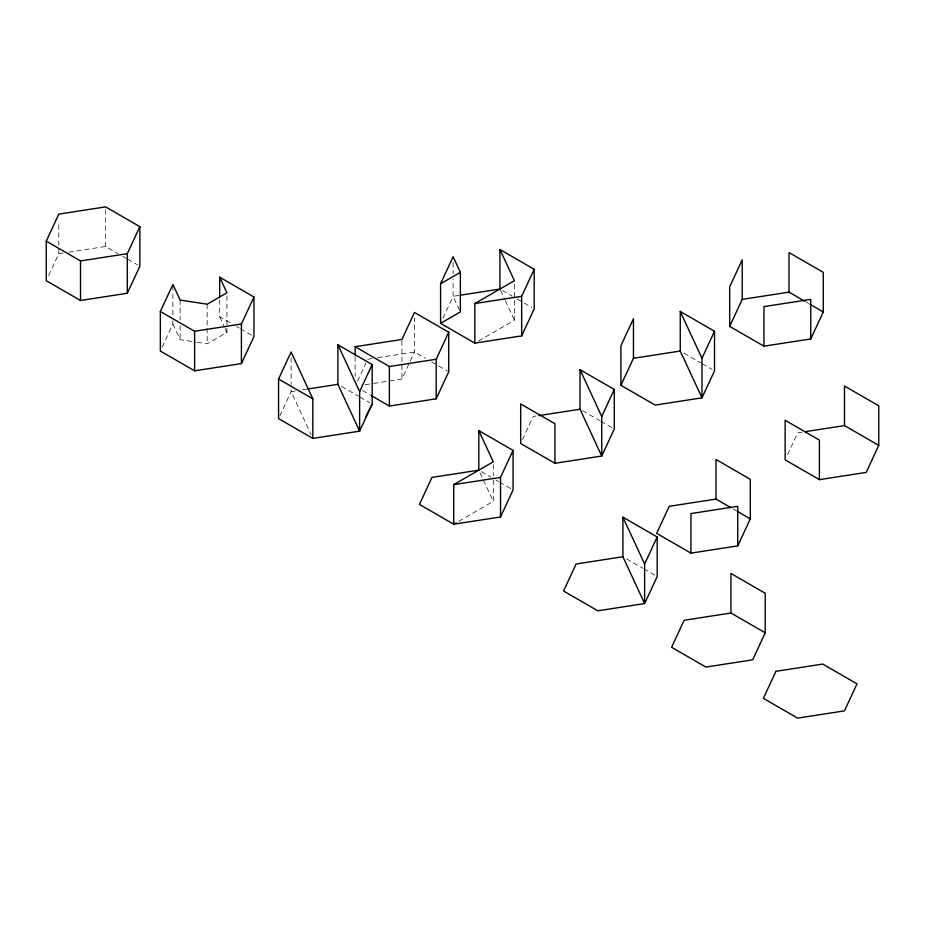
<?xml version="1.0" encoding="UTF-8"?>
<svg xmlns="http://www.w3.org/2000/svg" width="925" height="925" viewBox="0 0 925 925"><rect width="100%" height="100%" fill="white"/><g stroke="black" fill="none" stroke-linecap="round" stroke-linejoin="round"><path stroke-width="0.69" stroke-dasharray="4.62 3.47" d="M48.643 275.558L58.795 253.681L58.795 221.191M162.141 347.187L172.894 324.016L172.894 318.373M279.755 416.042L291.109 391.587L291.109 385.933M357.512 381.135L365.872 363.12M373.561 383.424L401.936 379.042L414.469 352.009L414.469 318.096M442.971 318.188L453.123 296.312L453.123 279.35M522.463 439.641L533.216 416.47L536.049 416.03M787.533 454.718L797.685 432.842L801.94 432.183M197.198 342.262L207.154 343.799L226.937 332.376L226.937 294.231M478.56 340.978L514.416 320.27L514.416 283.536M458.661 521.353L493.279 501.362L493.279 477.346M58.795 253.681L63.05 253.034M68.716 252.155L105.6 246.443L117.833 253.508M458.8 295.433L453.123 296.312L460.361 311.91M367.664 359.258L371.919 358.599M377.597 357.721L414.469 352.009L425.488 358.368M295.364 390.928L291.109 391.587L311.02 434.496M302.452 389.83L306.707 389.171M365.051 384.742L372.151 383.644M172.894 324.016L180.132 339.625L195.776 342.042M806.161 302.024L808.6 303.446M683.922 353.153L701.058 363.051M702.283 363.756L712.065 369.399M502.379 290.485L512.173 296.139M517.063 298.96L531.748 307.435M582.461 410.642L599.597 420.54M600.822 421.245L613.055 428.31M733.155 508.981L736.832 511.097M431.605 361.906L447.515 371.087M362.473 390.512L369.815 394.755M122.724 256.341L126.401 258.457M127.627 259.162L137.409 264.816M341.579 386.465L358.715 396.363M359.941 397.068L369.722 402.722M219.699 299.827L219.699 316.778L231.932 323.842M236.823 326.675L239.274 328.086M240.5 328.791L251.508 335.151M481.254 471.577L491.036 477.231M495.939 480.052L498.378 481.462M499.604 482.168L510.623 488.527M626.583 558.873L642.493 568.054M643.719 568.759L655.952 575.824M500.529 290.369L504.761 299.469M505.362 300.775L514.416 320.27M480.006 472.767L493.279 501.362M219.699 316.778L224.521 327.184M225.122 328.479L226.937 332.376M493.279 464.627L493.279 475.936M453.123 262.399L453.123 273.696M401.936 340.886L401.936 379.042M355.131 356.599L355.131 376.382M291.109 357.674L291.109 384.522M207.154 304.233L207.154 326.849M207.154 328.259L207.154 343.799M180.132 300.058L180.132 319.842M180.132 325.496L180.132 339.625M172.894 285.871L172.894 316.951M105.6 209.709L105.6 246.443"/><path stroke-width="1.39" d="M46.25 241.148L58.795 214.126L105.6 206.876L139.86 226.66L139.86 266.227L127.315 293.248L80.51 300.486L46.25 280.714L46.25 241.148L80.51 260.931L127.315 253.681L139.86 226.66M160.349 311.482L172.894 284.461L180.132 300.058L207.154 304.233L226.937 292.82L219.699 277.211L253.959 296.994L253.959 336.561L241.413 363.583L194.608 370.821L160.349 351.038L160.349 311.482L194.608 331.266L241.413 324.016L253.959 296.994M312.823 438.392L278.564 418.609L278.564 379.042L291.109 352.02L312.823 398.825L312.823 438.392L359.628 431.154L372.174 404.132L372.174 364.566L337.914 344.782L337.914 384.349L359.628 431.154L359.628 391.587L337.914 344.782M359.628 391.587L372.174 364.566M440.589 283.767L453.123 256.745L460.361 272.343L460.361 311.91L440.589 323.334L440.589 283.767L460.361 272.343M371.041 395.461L389.39 406.063L436.195 398.814L436.195 359.258L448.741 332.237L414.469 312.453L401.936 339.475L355.131 346.713L355.131 355.188M436.195 398.814L448.741 371.792L448.741 332.237M440.589 323.334L474.849 343.117L521.654 335.879L521.654 296.312L534.199 269.291L499.928 249.507L499.928 289.074L460.222 295.214M521.654 335.879L534.199 308.846L534.199 269.291M500.529 516.971L500.529 477.404L513.063 450.382L478.803 430.599L478.803 470.166L431.998 477.404L419.453 504.426L453.724 524.209L500.529 516.971L513.063 489.949L513.063 450.382M614.281 389.448L614.281 429.015L601.736 456.037L601.736 416.47L614.281 389.448L580.021 369.665L580.021 409.232L601.736 456.037L554.931 463.275L520.671 443.503L520.671 403.936L554.931 423.719L554.931 463.275M620.906 385.297L633.452 358.276L633.452 318.709L620.906 345.73L620.906 385.297L655.166 405.081L701.982 397.842L714.516 370.821L714.516 331.254L680.257 311.471L680.257 351.038L701.982 397.842L701.982 358.276L680.257 311.471M701.982 358.276L714.516 331.254M729.675 326.398L742.22 299.376L742.22 259.809L729.675 286.843L729.675 326.398L763.946 346.181L810.751 338.943L823.285 311.922L823.285 272.355L789.025 252.571L789.025 292.138L804.935 301.319M657.178 536.974L657.178 576.529L644.632 603.551L644.632 563.996L657.178 536.974L622.918 517.191L622.918 556.746L644.632 603.551L597.827 610.801L563.568 591.017L576.102 563.996L622.918 556.746M716.019 499.084L669.214 506.322L656.681 533.355L690.94 553.127L737.745 545.889L750.291 518.867L750.291 479.3L716.019 459.517L716.019 499.084L730.704 507.559M765.218 632.804L752.673 659.826L705.868 667.064L671.608 647.28L684.153 620.259L730.958 613.021L765.218 632.804L765.218 593.237L730.958 573.454L730.958 613.021M878.75 445.376L844.49 425.592L844.49 386.037L878.75 405.821L878.75 445.376L866.205 472.397L819.4 479.647L785.14 459.864L785.14 420.297L819.4 440.08L819.4 479.647M365.583 416.955L372.174 404.132M474.849 343.117L474.849 303.55L514.416 280.703L499.928 249.507M456.198 522.775L453.724 524.209L453.724 484.642L493.279 461.806L478.803 430.599M474.849 303.55L521.654 296.312M742.22 299.376L789.025 292.138M355.131 346.713L389.39 366.497L436.195 359.258M308.129 388.951L337.914 384.349M633.452 358.276L680.257 351.038M538.882 415.603L580.021 409.232M453.724 484.642L500.529 477.404M804.773 431.744L844.49 425.592M809.826 304.152L823.285 311.922M738.046 511.803L750.291 518.867M278.564 379.042L312.823 398.825M580.021 369.665L601.736 416.47M622.918 517.191L644.632 563.996M810.751 338.943L810.751 299.376L763.946 306.614L763.946 346.181M737.745 545.889L737.745 506.322L690.94 513.572L690.94 553.127M389.39 366.497L389.39 406.063M241.413 324.016L241.413 363.583M219.699 277.211L219.699 296.994M194.608 331.266L194.608 370.821M127.315 253.681L127.315 293.248M80.51 260.931L80.51 300.486M775.925 671.319L763.391 698.34L797.651 718.124L844.456 710.874L857.001 683.853L822.73 664.069L775.925 671.319"/></g></svg>
